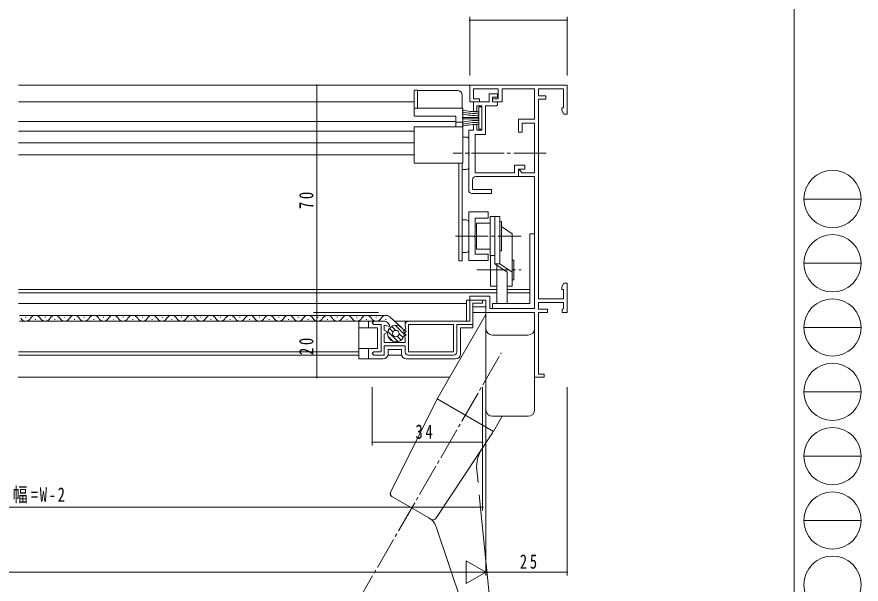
# Model space of a CAD drawing. Units: millimetres on the paper. Extents: x -397 to 397, y -282 to 282.
# Drawn here: x 136.6 to 396.7, y -177.3 to -2.6 of the extents above; entities that cross this region are included whole.
import ezdxf

# ---------------------------------------------------------------- set-up
doc = ezdxf.new("R2010")
doc.units = ezdxf.units.MM
doc.linetypes.add('USER2', pattern=[13, 10, -1, 1, -1])
doc.linetypes.add('USER4', pattern=[4, 3, -1])
for name, color, linetype, lineweight in [('0-1_YKK_ZWAK', 7, 'Continuous', 18), ('0-3_YKK_11', 7, 'Continuous', 18), ('0-4_YKK_12', 2, 'Continuous', 18), ('0-6_YKK_13', 4, 'Continuous', 18), ('0-7_YKK_D', 6, 'Continuous', 18)]:
    doc.layers.add(name, color=color, linetype=linetype, lineweight=lineweight)
doc.styles.add('ＭＳ ゴシック', font='')
doc.styles.get('ＭＳ ゴシック').set_extended_font_data('MS Gothic')

msp = doc.modelspace()

# ---------------------------------------------------------------- linework, layer by layer
at = {"layer": '0-1_YKK_ZWAK'}
for p, q in [((376.092, 279.3), (376.092, -245.7)), ((379.068, -58.716), (396.708, -58.716)), ((379.068, -78.512), (396.708, -78.512)), ((379.068, -98.308), (396.708, -98.308)), ((379.068, -118.104), (396.708, -118.104)), ((379.068, -137.9), (396.708, -137.9)), ((379.068, -157.696), (396.708, -157.696))]:
    msp.add_line(p, q, dxfattribs=at)
for centre in [(387.888, -58.716), (387.888, -78.512), (387.888, -98.308), (387.888, -118.104), (387.888, -137.9), (387.888, -157.696), (387.888, -177.492)]:
    msp.add_circle(centre, 8.82, dxfattribs=at)
at = {"layer": '0-3_YKK_11'}
for p, q in [((276.092, -28.828), (276.092, -23.628)), ((276.092, -23.628), (306.092, -23.628)), ((284.892, -24.828), (277.292, -24.828)), ((296.092, -24.828), (286.092, -24.828)), ((296.092, -34.128), (296.092, -24.828)), ((304.992, -24.828), (297.292, -24.828)), ((282.092, -26.328), (284.692, -26.328)), ((282.092, -28.828), (282.092, -26.328)), ((283.092, -27.328), (283.092, -28.828)), ((284.692, -27.328), (283.092, -27.328)), ((284.692, -26.328), (284.692, -27.328)), ((297.292, -27.928), (297.292, -89.428)), ((277.292, -28.828), (282.092, -28.828)), ((277.292, -31.778), (277.292, -28.828)), ((278.292, -30.028), (278.292, -31.778)), ((279.792, -30.028), (278.292, -30.028)), ((279.792, -37.528), (279.792, -30.028)), ((280.992, -30.028), (280.992, -38.828)), ((284.092, -30.028), (280.992, -30.028)), ((283.092, -28.828), (284.092, -28.828)), ((278.292, -31.778), (277.292, -31.778)), ((277.292, -35.778), (278.292, -35.778)), ((277.292, -37.528), (277.292, -35.778)), ((278.292, -35.778), (278.292, -37.528)), ((291.092, -38.128), (291.092, -34.128)), ((291.092, -34.128), (296.092, -34.128)), ((296.092, -50.628), (296.092, -35.328)), ((275.792, -37.528), (277.292, -37.528)), ((275.792, -44.169), (275.792, -37.528)), ((277.792, -38.828), (277.792, -50.628)), ((280.992, -38.828), (277.792, -38.828)), ((278.292, -37.528), (279.792, -37.528)), ((275.912, -44.353), (275.792, -44.169)), ((275.792, -45.086), (275.912, -44.903)), ((275.792, -56.028), (275.792, -45.086)), ((275.912, -44.903), (275.912, -44.353)), ((289.892, -48.328), (293.092, -48.328)), ((289.892, -50.628), (289.892, -48.328)), ((293.092, -48.328), (293.092, -49.528)), ((277.792, -50.628), (289.892, -50.628)), ((291.092, -51.828), (277.992, -51.828)), ((291.092, -49.528), (291.092, -51.828)), ((293.092, -49.528), (291.092, -49.528)), ((296.092, -92.428), (296.092, -51.828)), ((276.992, -52.828), (276.992, -55.828)), ((282.792, -57.028), (276.792, -57.028)), ((276.992, -55.828), (282.792, -55.828)), ((282.792, -55.828), (282.792, -57.028)), ((275.792, -62.652), (281.792, -62.652)), ((275.792, -77.652), (275.792, -62.652)), ((277.792, -64.652), (277.792, -69.693)), ((281.792, -64.652), (277.792, -64.652)), ((281.792, -62.652), (281.792, -64.652)), ((277.792, -69.693), (277.672, -69.877)), ((277.672, -69.877), (277.672, -70.427)), ((277.672, -70.427), (277.792, -70.61)), ((277.792, -70.61), (277.792, -75.652)), ((281.792, -77.652), (275.792, -77.652)), ((277.792, -75.652), (281.792, -75.652)), ((281.792, -75.652), (281.792, -77.652)), ((305.092, -84.628), (306.092, -84.628)), ((306.092, -84.628), (306.092, -93.628)), ((304.992, -89.428), (304.992, -86.628)), ((276.092, -88.628), (282.292, -88.628)), ((276.092, -89.828), (276.092, -96.328)), ((280.092, -89.828), (276.092, -89.828)), ((277.092, -90.828), (280.092, -90.828)), ((277.092, -97.328), (277.092, -90.828)), ((280.092, -90.828), (280.092, -89.828)), ((281.092, -93.628), (281.092, -89.828)), ((282.292, -88.628), (282.292, -92.428)), ((297.292, -89.428), (304.992, -89.428)), ((304.992, -90.628), (297.292, -90.628)), ((304.992, -92.428), (304.992, -90.628)), ((296.092, -93.628), (281.092, -93.628)), ((282.292, -92.428), (296.092, -92.428)), ((296.092, -113.628), (296.092, -93.628)), ((297.292, -93.628), (297.292, -112.628)), ((304.592, -92.828), (304.792, -92.628)), ((304.792, -92.628), (304.992, -92.428)), ((246.592, -96.328), (246.092, -96.828)), ((246.092, -96.828), (246.592, -97.328)), ((249.67, -96.328), (246.592, -96.328)), ((246.592, -97.328), (248.792, -97.328)), ((248.792, -97.328), (248.792, -105.828)), ((249.792, -97.56), (251.392, -97.988)), ((249.792, -99.093), (249.792, -97.56)), ((251.392, -97.428), (250.731, -96.767)), ((251.392, -97.988), (251.392, -97.428)), ((256.372, -98.668), (255.858, -99.053)), ((256.192, -97.328), (256.192, -97.908)), ((256.192, -97.908), (256.342, -98.168)), ((256.342, -98.168), (256.372, -98.668)), ((276.092, -96.328), (257.192, -96.328)), ((257.192, -97.328), (271.092, -97.328)), ((257.192, -105.828), (257.192, -97.328)), ((257.192, -97.328), (271.092, -97.328)), ((271.092, -97.328), (271.092, -105.828)), ((272.092, -97.328), (277.092, -97.328)), ((272.092, -105.828), (272.092, -97.328)), ((250.692, -99.612), (249.792, -99.093)), ((249.792, -100.363), (250.692, -99.843)), ((249.792, -102.928), (249.792, -100.363)), ((250.692, -99.843), (250.692, -99.612)), ((255.858, -99.053), (256.525, -99.553)), ((256.525, -99.553), (255.858, -100.053)), ((255.858, -100.053), (256.525, -100.553)), ((256.525, -100.553), (256.072, -100.893)), ((256.072, -100.893), (256.072, -101.213)), ((256.072, -101.213), (256.192, -101.453)), ((256.192, -101.453), (256.192, -102.928)), ((256.192, -102.928), (249.792, -102.928)), ((249.792, -103.928), (256.192, -103.928)), ((249.792, -106.828), (249.792, -103.928)), ((256.192, -103.928), (256.192, -105.828)), ((246.592, -105.828), (246.092, -106.328)), ((246.092, -106.328), (246.592, -106.828)), ((248.792, -105.828), (246.592, -105.828)), ((271.092, -105.828), (257.192, -105.828)), ((246.592, -106.828), (249.792, -106.828)), ((257.192, -106.828), (271.092, -106.828)), ((299.092, -113.628), (296.092, -113.628))]:
    msp.add_line(p, q, dxfattribs=at)
for points in [[(277.292, -24.828), (277.292, -27.828), (279.092, -27.828), (279.092, -28.828), (276.092, -28.828)], [(286.092, -24.828), (286.092, -28.828), (283.092, -28.828), (283.092, -27.828), (284.892, -27.828), (284.892, -24.828)], [(297.292, -24.828), (297.292, -26.928), (299.592, -26.928), (299.592, -27.928), (297.292, -27.928)], [(306.092, -23.628), (306.092, -32.628), (305.092, -32.628), (304.442, -31.502), (304.442, -30.628), (304.992, -30.628), (304.992, -24.828)], [(296.092, -35.328), (292.292, -35.328), (292.292, -38.128), (291.092, -38.128)], [(296.092, -51.828), (291.092, -51.828), (291.092, -49.927), (291.462, -49.774), (292.316, -50.628), (296.092, -50.628)], [(304.992, -86.628), (304.442, -86.628), (304.442, -85.753), (305.092, -84.628)], [(281.092, -89.828), (276.092, -89.828), (276.092, -88.628)], [(297.292, -90.628), (297.292, -92.628), (300.092, -92.628), (300.092, -93.628), (297.292, -93.628)], [(306.092, -93.628), (304.592, -93.628), (304.592, -92.828)], [(297.292, -112.628), (299.092, -112.628), (299.092, -113.628)]]:
    msp.add_lwpolyline(points, dxfattribs=at)
for centre, radius, start, end in [((284.092, -29.428), 0.6, 269.99997, 89.9985), ((277.992, -52.828), 1, 90.00001, 179.99999), ((276.792, -56.028), 1, 180.00001, 269.99999), ((249.67, -97.828), 1.5, 44.99999, 89.99998), ((257.192, -97.328), 1, 90.00001, 179.99999), ((257.192, -105.828), 1, 180.00001, 269.99999), ((271.092, -105.828), 1, 270.00001, 359.99999)]:
    msp.add_arc(centre, radius, start, end, dxfattribs=at)
at = {"layer": '0-4_YKK_12'}
for p, q in [((137.092, -23.628), (276.092, -23.628)), ((137.092, -28.828), (258.992, -28.828)), ((137.092, -34.848), (271.792, -34.848)), ((137.092, -37.868), (258.992, -37.868)), ((137.092, -41.368), (258.992, -41.368)), ((137.092, -45.058), (258.992, -45.058)), ((137.092, -86.628), (284.492, -86.628)), ((137.092, -87.628), (284.492, -87.628)), ((287.692, -86.628), (294.592, -86.628)), ((287.692, -87.628), (294.592, -87.628)), ((137.092, -90.928), (275.092, -90.928)), ((277.092, -91.928), (281.092, -91.928)), ((281.092, -93.628), (277.092, -93.628)), ((137.337, -94.567), (249.891, -94.567)), ((139.191, -95.068), (139.391, -95.068)), ((142.191, -95.828), (142.391, -95.828)), ((145.191, -95.068), (145.391, -95.068)), ((148.191, -95.828), (148.391, -95.828)), ((151.191, -95.068), (151.391, -95.068)), ((154.191, -95.828), (154.391, -95.828)), ((157.191, -95.068), (157.391, -95.068)), ((160.191, -95.828), (160.391, -95.828)), ((163.191, -95.068), (163.391, -95.068)), ((166.191, -95.828), (166.391, -95.828)), ((169.191, -95.068), (169.391, -95.068)), ((172.191, -95.828), (172.391, -95.828)), ((175.191, -95.068), (175.391, -95.068)), ((178.191, -95.828), (178.391, -95.828)), ((181.191, -95.068), (181.391, -95.068)), ((184.191, -95.828), (184.391, -95.828)), ((187.191, -95.068), (187.391, -95.068)), ((187.191, -95.068), (187.391, -95.068)), ((190.191, -95.828), (190.391, -95.828)), ((190.191, -95.828), (190.391, -95.828)), ((193.191, -95.068), (193.391, -95.068)), ((196.191, -95.828), (196.391, -95.828)), ((199.191, -95.068), (199.391, -95.068)), ((202.191, -95.828), (202.391, -95.828)), ((205.191, -95.068), (205.391, -95.068)), ((208.191, -95.828), (208.391, -95.828)), ((211.191, -95.068), (211.391, -95.068)), ((214.191, -95.828), (214.391, -95.828)), ((217.191, -95.068), (217.391, -95.068)), ((220.191, -95.828), (220.391, -95.828)), ((223.191, -95.068), (223.391, -95.068)), ((226.191, -95.828), (226.391, -95.828)), ((229.191, -95.068), (229.391, -95.068)), ((232.191, -95.828), (232.391, -95.828)), ((235.191, -95.068), (235.391, -95.068)), ((238.191, -95.828), (238.391, -95.828)), ((241.191, -95.068), (241.391, -95.068)), ((244.191, -95.828), (244.391, -95.828)), ((247.191, -95.068), (247.391, -95.068)), ((250.191, -95.828), (250.391, -95.828)), ((251.441, -95.009), (255.064, -98.269)), ((137.337, -96.328), (241.942, -96.328)), ((137.092, -105.827), (241.942, -105.827)), ((137.092, -106.827), (241.942, -106.827)), ((250.888, -106.827), (255.096, -106.827)), ((136.934, -113.628), (269.926, -113.628))]:
    msp.add_line(p, q, dxfattribs=at)
for centre, start, end in [((139.291, -94.61), 209.19064, 330.80936), ((142.291, -96.286), 29.19937, 150.80063), ((145.291, -94.61), 209.19064, 330.80936), ((148.291, -96.286), 29.19937, 150.80063), ((151.291, -94.61), 209.19064, 330.80936), ((154.291, -96.286), 29.19937, 150.80063), ((157.291, -94.61), 209.19064, 330.80936), ((160.291, -96.286), 29.19937, 150.80063), ((163.291, -94.61), 209.19064, 330.80936), ((166.291, -96.286), 29.19937, 150.80063), ((169.291, -94.61), 209.19064, 330.80936), ((172.291, -96.286), 29.19937, 150.80063), ((175.291, -94.61), 209.19064, 330.80936), ((178.291, -96.286), 29.19937, 150.80063), ((181.291, -94.61), 209.19064, 330.80936), ((184.291, -96.286), 29.19937, 150.80063), ((187.291, -94.61), 209.19064, 330.80936), ((187.291, -94.61), 263.33983, 330.80936), ((190.291, -96.286), 29.19937, 150.80063), ((190.291, -96.286), 29.19937, 150.80063), ((193.291, -94.61), 209.19064, 330.80936), ((193.291, -94.61), 209.19064, 330.80936), ((196.291, -96.286), 29.19937, 150.80063), ((199.291, -94.61), 209.19064, 330.80936), ((202.291, -96.286), 29.19937, 150.80063), ((205.291, -94.61), 209.19064, 330.80936), ((208.291, -96.286), 29.19937, 150.80063), ((211.291, -94.61), 209.19064, 330.80936), ((214.291, -96.286), 29.19937, 150.80063), ((217.291, -94.61), 209.19064, 330.80936), ((220.291, -96.286), 29.19937, 150.80063), ((223.291, -94.61), 209.19064, 330.80936), ((226.291, -96.286), 29.19937, 150.80063), ((229.291, -94.61), 209.19064, 330.80936), ((232.291, -96.286), 29.19937, 150.80063), ((235.291, -94.61), 209.19064, 330.80936), ((238.291, -96.286), 29.19937, 150.80063), ((241.291, -94.61), 209.19064, 330.80936), ((244.291, -96.286), 29.19937, 150.80063), ((247.291, -94.61), 209.19064, 330.80936), ((250.291, -96.286), 47.63261, 150.80063)]:
    msp.add_arc(centre, 1.718, start, end, dxfattribs=at)
at = {"layer": '0-6_YKK_13'}
for p, q in [((258.992, -25.233), (259.992, -25.233)), ((258.992, -25.233), (258.992, -33.017)), ((259.992, -25.233), (259.992, -30.736)), ((259.992, -25.314), (272.292, -25.314)), ((273.792, -26.814), (273.792, -30.736)), ((258.992, -30.736), (273.992, -30.736)), ((273.992, -47.638), (273.992, -30.736)), ((278.942, -30.333), (279.792, -30.333)), ((278.942, -37.233), (278.942, -30.333)), ((278.942, -30.333), (278.942, -37.233)), ((279.792, -30.333), (279.792, -37.233)), ((258.992, -33.017), (259.223, -33.248)), ((259.223, -33.248), (271.792, -33.248)), ((271.792, -33.248), (271.792, -36.528)), ((273.792, -33.583), (278.942, -33.583)), ((271.792, -35.01), (273.992, -35.01)), ((273.792, -33.983), (278.942, -33.983)), ((258.992, -36.528), (273.992, -36.528)), ((278.942, -37.233), (279.792, -37.233)), ((275.092, -39.628), (273.992, -39.628)), ((275.792, -40.328), (275.792, -48.928)), ((272.792, -77.752), (272.792, -47.638)), ((273.792, -47.638), (273.792, -77.752)), ((275.092, -49.628), (273.792, -49.628)), ((282.392, -64.15), (285.392, -64.15)), ((282.392, -64.15), (282.392, -76.15)), ((283.892, -64.15), (283.892, -78.663)), ((285.392, -64.15), (285.392, -78.663)), ((275.092, -65.152), (273.792, -65.152)), ((275.792, -65.852), (275.792, -74.452)), ((277.792, -67.15), (278.192, -67.15)), ((278.192, -66.15), (282.392, -66.15)), ((278.192, -66.15), (278.192, -74.15)), ((285.392, -65.65), (285.892, -65.65)), ((285.892, -65.65), (285.892, -74.65)), ((285.892, -67.188), (289.192, -69.45)), ((289.192, -69.45), (289.192, -85.568)), ((294.592, -69.428), (296.092, -69.428)), ((294.592, -90.928), (294.592, -69.428)), ((296.092, -69.428), (296.092, -92.428)), ((275.092, -75.152), (273.792, -75.152)), ((277.792, -73.15), (278.192, -73.15)), ((278.192, -74.15), (282.392, -74.15)), ((285.392, -74.65), (285.892, -74.65)), ((273.792, -77.752), (272.792, -77.752)), ((282.392, -76.15), (283.892, -76.15)), ((282.492, -85.568), (282.492, -76.15)), ((289.192, -77.568), (289.692, -77.568)), ((289.692, -77.568), (289.692, -83.568)), ((283.892, -78.663), (285.392, -78.663)), ((283.892, -78.663), (287.692, -81.268)), ((284.492, -79.074), (284.492, -90.928)), ((285.392, -78.663), (289.192, -81.268)), ((287.692, -81.268), (287.692, -90.928)), ((282.492, -85.568), (284.492, -85.568)), ((287.692, -85.568), (289.192, -85.568)), ((289.192, -83.568), (289.692, -83.568)), ((275.092, -96.328), (275.092, -89.828)), ((276.392, -89.828), (275.092, -89.828)), ((280.092, -89.828), (279.592, -89.828)), ((279.592, -90.828), (280.092, -90.828)), ((280.092, -90.828), (280.092, -89.828)), ((283.092, -92.428), (283.092, -90.928)), ((283.092, -90.928), (294.592, -90.928)), ((296.092, -93.628), (281.092, -93.628)), ((281.092, -93.628), (281.092, -123.628)), ((296.092, -92.428), (283.092, -92.428)), ((296.092, -123.628), (296.092, -93.628)), ((266.081, -120.287), (281.092, -94.288)), ((244.942, -96.328), (241.942, -96.328)), ((241.942, -96.328), (241.942, -107.928)), ((241.942, -98.428), (244.942, -98.428)), ((244.942, -98.428), (244.942, -96.328)), ((246.592, -96.328), (244.942, -96.328)), ((244.942, -98.428), (247.642, -98.428)), ((247.642, -104.728), (247.642, -98.428)), ((252.467, -99.709), (251.35, -98.592)), ((253.337, -99.165), (252.112, -97.94)), ((252.907, -96.328), (257.192, -96.328)), ((255.903, -100.317), (253.205, -97.619)), ((256.192, -97.328), (256.192, -96.328)), ((277.092, -98.428), (273.242, -98.428)), ((273.242, -106.428), (273.242, -98.428)), ((277.092, -97.028), (277.092, -98.428)), ((253.981, -102.637), (250.885, -99.541)), ((252.493, -102.564), (250.959, -101.03)), ((254.93, -102.172), (253.813, -101.055)), ((255.582, -101.411), (254.357, -100.185)), ((294.092, -100.628), (283.092, -100.628)), ((244.942, -104.728), (241.942, -104.728)), ((247.642, -104.728), (244.942, -104.728)), ((244.942, -107.928), (244.942, -104.728)), ((250.942, -105.028), (255.042, -105.028)), ((250.942, -106.428), (250.942, -105.028)), ((255.042, -106.428), (255.042, -105.028)), ((244.942, -107.928), (241.942, -107.928)), ((249.442, -107.928), (244.942, -107.928)), ((271.742, -107.928), (256.542, -107.928)), ((251.734, -149.023), (265.844, -120.762)), ((266.081, -120.287), (283.402, -130.287)), ((283.092, -125.628), (294.092, -125.628)), ((283.402, -130.287), (286.092, -125.628)), ((265.689, -157.08), (283.109, -130.73)), ((278.279, -142.097), (278.663, -145.996)), ((252.129, -150.336), (263.536, -156.922)), ((279.043, -149.841), (282.151, -181.353)), ((275.82, -189.418), (265.773, -159.653))]:
    msp.add_line(p, q, dxfattribs=at)
at = {"layer": '0-6_YKK_13', "linetype": 'USER2'}
for p, q in [((299.68, -44.628), (270.992, -44.628)), ((271.756, -70.15), (291.959, -70.15)), ((278.258, -80.568), (291.959, -80.568)), ((241.157, -183.458), (285.84, -106.064))]:
    msp.add_line(p, q, dxfattribs=at)
at = {"layer": '0-6_YKK_13'}
msp.add_lwpolyline([(258.992, -36.528), (258.992, -47.638), (273.992, -47.638)], dxfattribs=at)
for radius in [2.55, 1]:
    msp.add_circle((253.357, -100.165), radius, dxfattribs=at)
for centre, radius, start, end in [((272.292, -26.814), 1.5, 0, 90), ((279.367, -3.883), 28, 258.51525, 269.1303), ((279.367, -4.483), 28, 258.51525, 269.1303), ((279.367, -5.083), 28, 258.51525, 269.1303), ((279.367, -62.483), 28, 90.8697, 101.48475), ((279.367, -63.083), 28, 90.8697, 101.48475), ((279.367, -63.683), 28, 90.8697, 101.48475), ((275.092, -40.328), 0.7, 0, 90), ((275.092, -48.928), 0.7, 270, 0), ((275.092, -65.852), 0.7, 0, 90), ((275.092, -74.452), 0.7, 270, 0), ((283.092, -98.628), 2, 180, 270), ((294.092, -98.628), 2, 270, 0), ((249.442, -106.428), 1.5, 270, 0), ((256.542, -106.428), 1.5, 180, 270), ((271.742, -106.428), 1.5, 270, 0), ((266.291, -120.985), 0.5, 60, 153.46823), ((283.092, -123.628), 2, 180, 270), ((294.092, -123.628), 2, 270, 0), ((282.692, -130.454), 0.5, 326.53177, 60), ((288.231, -141.116), 10, 146.53177, 185.63376), ((252.629, -149.47), 1, 153.46823, 240), ((261.036, -161.252), 5, 18.65222, 60), ((264.855, -156.529), 1, 240, 326.53177)]:
    msp.add_arc(centre, radius, start, end, dxfattribs=at)
at = {"layer": '0-6_YKK_13', "linetype": 'USER4'}
msp.add_arc((252.629, -149.47), 1, 153.46823, 240, dxfattribs=at)
at = {"layer": '0-7_YKK_D'}
for p, q in [((276.092, -20.628), (276.092, -2.628)), ((276.092, -3.628), (306.092, -3.628)), ((306.092, -20.628), (306.092, -2.628)), ((247.992, -23.628), (227.992, -23.628)), ((228.992, -23.628), (228.992, -93.628)), ((247.992, -93.628), (227.992, -93.628)), ((241.629, -93.628), (227.992, -93.628)), ((228.992, -93.628), (228.992, -113.628)), ((241.629, -113.628), (227.992, -113.628)), ((246.092, -116.628), (246.092, -134.628)), ((280.092, -116.628), (280.092, -154.628)), ((281.092, -116.628), (281.092, -174.628)), ((306.092, -116.628), (306.092, -174.628)), ((246.092, -133.628), (280.092, -133.628)), ((-9.908, -153.628), (280.092, -153.628)), ((281.092, -173.628), (275.03, -170.128)), ((275.03, -170.128), (275.03, -177.128)), ((-3.908, -173.628), (274.092, -173.628)), ((281.092, -173.628), (268.967, -173.628)), ((281.092, -173.628), (275.03, -177.128)), ((306.092, -173.628), (281.092, -173.628))]:
    msp.add_line(p, q, dxfattribs=at)
for centre, start, end in [((276.092, -3.628), 0, 180), ((276.092, -3.628), 180, 0), ((306.092, -3.628), 0, 180), ((306.092, -3.628), 180, 0), ((228.992, -23.628), 90, 270), ((228.992, -23.628), 270, 90), ((228.992, -93.628), 90, 270), ((228.992, -93.628), 90, 270), ((228.992, -93.628), 270, 90), ((228.992, -93.628), 270, 90), ((228.992, -113.628), 90, 270), ((228.992, -113.628), 270, 90), ((246.092, -133.628), 0, 180), ((246.092, -133.628), 180, 0), ((280.092, -133.628), 0, 180), ((280.092, -133.628), 180, 0), ((280.092, -153.628), 0, 180), ((280.092, -153.628), 180, 0), ((306.092, -173.628), 0, 180), ((306.092, -173.628), 180, 0)]:
    msp.add_arc(centre, 0.106, start, end, dxfattribs=at)

# ---------------------------------------------------------------- texts
at = {"layer": '0-7_YKK_D', "color": 7, "char_height": 4.399, "attachment_point": 7, "rotation": 90, "style": 'ＭＳ ゴシック'}
for s, insert in [('\\T1.37;\\W0.75;70', (227.992, -61.82)), ('\\T1.37;\\W0.75;20', (227.992, -106.771))]:
    msp.add_mtext(s, dxfattribs=dict(at, insert=insert))
at = {"layer": '0-7_YKK_D', "color": 7, "char_height": 4.399, "attachment_point": 7, "style": 'ＭＳ ゴシック'}
for s, insert in [('\\T1.37;\\W0.75;34', (259.391, -132.628)), ('\\T1.23;\\W0.75;網戸出来幅=W-2', (113.182, -152.445)), ('\\T1.37;\\W0.75;25', (291.541, -172.628))]:
    msp.add_mtext(s, dxfattribs=dict(at, insert=insert))

doc.saveas('drawing.dxf')
